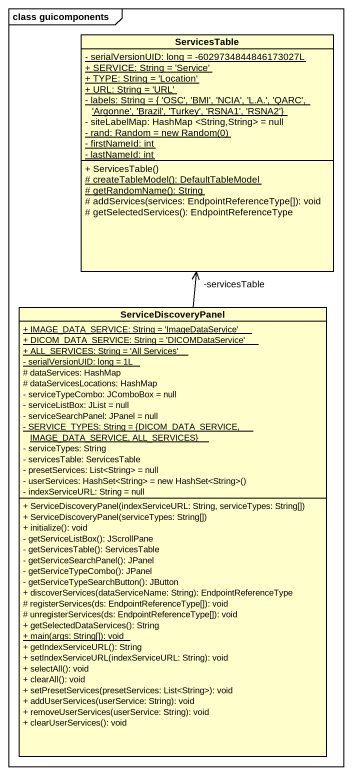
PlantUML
@startuml
mainframe class guicomponents
hide circle
hide empty members
skinparam classAttributeIconSize 0
class ServicesTable {
  {static} - serialVersionUID: long = -6029734844846173027L
  {static} + SERVICE: String = 'Service'
  {static} + TYPE: String = 'Location'
  {static} + URL: String = 'URL'
  {static} - labels: String = { 'OSC', 'BMI', 'NCIA', 'L.A.', 'QARC', 'Argonne', 'Brazil', 'Turkey', 'RSNA1', 'RSNA2'}
  - siteLabelMap: HashMap <String,String> = null
  {static} {field} - rand: Random = new Random(0)
  {static} - firstNameId: int
  {static} - lastNameId: int
  + ServicesTable()
  {static} # createTableModel(): DefaultTableModel
  {static} # getRandomName(): String
  # addServices(services: EndpointReferenceType[]): void
  # getSelectedServices(): EndpointReferenceType
}
class ServiceDiscoveryPanel {
  {static} + IMAGE_DATA_SERVICE: String = 'ImageDataService'
  {static} + DICOM_DATA_SERVICE: String = 'DICOMDataService'
  {static} + ALL_SERVICES: String = 'All Services'
  {static} - serialVersionUID: long = 1L
  # dataServices: HashMap
  # dataServicesLocations: HashMap
  - serviceTypeCombo: JComboBox = null
  - serviceListBox: JList = null
  - serviceSearchPanel: JPanel = null
  {static} - SERVICE_TYPES: String = {DICOM_DATA_SERVICE, IMAGE_DATA_SERVICE, ALL_SERVICES}
  - serviceTypes: String
  - servicesTable: ServicesTable
  - presetServices: List<String> = null
  {field} - userServices: HashSet<String> = new HashSet<String>()
  - indexServiceURL: String = null
  + ServiceDiscoveryPanel(indexServiceURL: String, serviceTypes: String[])
  + ServiceDiscoveryPanel(serviceTypes: String[])
  + initialize(): void
  - getServiceListBox(): JScrollPane
  - getServicesTable(): ServicesTable
  - getServiceSearchPanel(): JPanel
  - getServiceTypeCombo(): JPanel
  - getServiceTypeSearchButton(): JButton
  + discoverServices(dataServiceName: String): EndpointReferenceType
  # registerServices(ds: EndpointReferenceType[]): void
  # unregisterServices(ds: EndpointReferenceType[]): void
  + getSelectedDataServices(): String
  {static} + main(args: String[]): void
  + getIndexServiceURL(): String
  + setIndexServiceURL(indexServiceURL: String): void
  + selectAll(): void
  + clearAll(): void
  + setPresetServices(presetServices: List<String>): void
  + addUserServices(userService: String): void
  + removeUserServices(userService: String): void
  + clearUserServices(): void
}
ServiceDiscoveryPanel -up-> "-servicesTable" ServicesTable
@enduml
